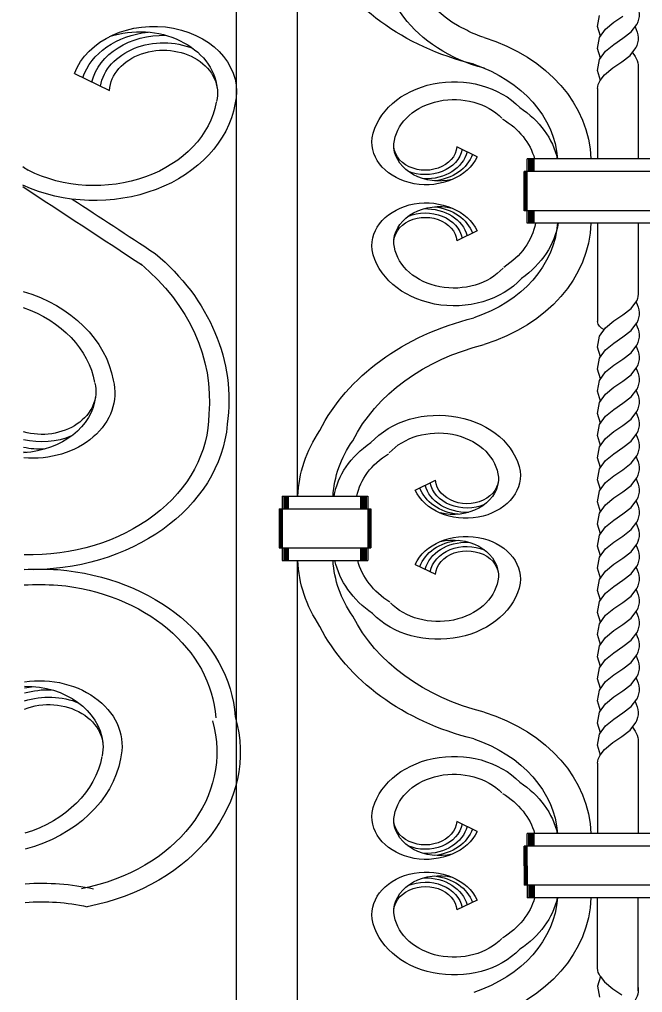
# Model space of a CAD drawing. Header units: inches. Extents: x 16.3 to 32.1, y 12.3 to 22.2.
# Drawn here: x 18.75 to 19.071, y 17.555 to 18.056 of the extents above; entities that cross this region are included whole.
import ezdxf

# ---------------------------------------------------------------- set-up
doc = ezdxf.new("R2010")
doc.units = ezdxf.units.IN
doc.header["$MEASUREMENT"] = 0
doc.styles.get("Standard").update_dxf_attribs({"font": 'arial.ttf'})
doc.dimstyles.get("Standard").update_dxf_attribs({"dimtxt": 0.1, "dimasz": 0.18, "dimexe": 0.18, "dimexo": 0.0625, "dimgap": 0.09, "dimtad": 0, "dimtoh": 1, "dimdec": 4, "dimzin": 0, "dimdsep": 46, "dimtxsty": 'Standard', "dimblk": 'OBLIQUE', "dimcen": 0.09, "dimadec": 0, "dimazin": 0, "dimtfac": 1, "dimtdec": 4, "dimtofl": 0, "dimtmove": 0, "dimatfit": 3, "dimldrblk": 'OBLIQUE', "dimfxl": 1, "dimtolj": 1, "dimtzin": 0, "dimarcsym": 0})

# ---------------------------------------------------------------- blocks, each defined once
blk = doc.blocks.new('_Oblique')
at = {"color": 0, "linetype": 'ByBlock', "lineweight": -2}
blk.add_line((-0.5, -0.5), (0.5, 0.5), dxfattribs=at)
blk = doc.blocks.new('*D2')
at = {"color": 0, "lineweight": -2, "transparency": 16777216}
for p, q in [((20.1381, 18.66304), (17.517, 18.66304)), ((17.697, 18.66304), (17.697, 17.95961)), ((17.697, 16.65912), (17.697, 17.36255)), ((20.1381, 16.65912), (17.517, 16.65912))]:
    blk.add_line(p, q, dxfattribs=at)
at = {"layer": 'Defpoints', "color": 0, "lineweight": 9, "transparency": 16777216}
for p in [(17.697, 18.66304), (20.2006, 18.66304), (20.2006, 16.65912)]:
    blk.add_point(p, dxfattribs=at)
at = {"color": 0, "lineweight": -2, "transparency": 16777216, "xscale": 0.18, "yscale": 0.18, "zscale": 0.18}
for p, rotation in [((17.697, 18.66304), 90), ((17.697, 16.65912), 270)]:
    blk.add_blockref('_Oblique', p, dxfattribs=dict(at, rotation=rotation))
at = {"color": 0, "lineweight": 9, "transparency": 16777216, "insert": (17.697, 17.66108), "char_height": 0.1, "attachment_point": 5, "rotation": 90}
blk.add_mtext('\\A1;2.0039', dxfattribs=at)

msp = doc.modelspace()

# ---------------------------------------------------------------- linework, layer by layer
at = {"lineweight": 9}
for p, q in [((18.86207, 18.27424), (18.86207, 17.6204)), ((18.89344, 18.12517), (18.89344, 17.81072)), ((19.04802, 18.0528), (19.04894, 18.05844)), ((19.05635, 18.05487), (19.06109, 18.05802)), ((19.04945, 18.04776), (19.04802, 18.0528)), ((19.04894, 18.04704), (19.05201, 18.05137)), ((19.05201, 18.05137), (19.05635, 18.05487)), ((19.06536, 18.04992), (19.06827, 18.05381)), ((19.06827, 18.05381), (19.06827, 18.05383)), ((19.04802, 18.04141), (19.04894, 18.04704)), ((19.05635, 18.04347), (19.06109, 18.04663)), ((19.06109, 18.04663), (19.06536, 18.04992)), ((19.04945, 18.03637), (19.04802, 18.04141)), ((19.05201, 18.03997), (19.05635, 18.04347)), ((19.06484, 18.0378), (19.06775, 18.0417)), ((19.06775, 18.0417), (19.06775, 18.04171)), ((19.04894, 18.03565), (19.05201, 18.03997)), ((19.06058, 18.03451), (19.06484, 18.0378)), ((19.04802, 18.03001), (19.04894, 18.03565)), ((19.0515, 18.02785), (19.05584, 18.03135)), ((19.05584, 18.03135), (19.06058, 18.03451)), ((19.06895, 18.03233), (19.06895, 17.9845)), ((18.77884, 18.02852), (18.79673, 18.01983)), ((19.04945, 18.02497), (19.04802, 18.03001)), ((19.04937, 18.02486), (19.0515, 18.02785)), ((19.04803, 18.0208), (19.04803, 17.9845)), ((18.98603, 17.98565), (18.97559, 17.99072)), ((19.01179, 17.97805), (19.01179, 17.9845)), ((19.10519, 17.9845), (19.01179, 17.9845)), ((19.01179, 17.9514), (19.01179, 17.9845)), ((19.01261, 17.97805), (19.01261, 17.9845)), ((19.01326, 17.97805), (19.01326, 17.9845)), ((19.01375, 17.97805), (19.01375, 17.9845)), ((19.01415, 17.97805), (19.01415, 17.9845)), ((19.01448, 17.97805), (19.01448, 17.9845)), ((19.01472, 17.97805), (19.01472, 17.9845)), ((19.01489, 17.97805), (19.01489, 17.9845)), ((19.01544, 17.97805), (19.01544, 17.9845)), ((19.10681, 17.97805), (19.01016, 17.97805)), ((19.01016, 17.95784), (19.01016, 17.97805)), ((19.01065, 17.95784), (19.01065, 17.97805)), ((19.01106, 17.95784), (19.01106, 17.97805)), ((19.01139, 17.95784), (19.01139, 17.97805)), ((19.01155, 17.95784), (19.01155, 17.97805)), ((19.10681, 17.95784), (19.01016, 17.95784)), ((19.01179, 17.9514), (19.01179, 17.95784)), ((19.01261, 17.9514), (19.01261, 17.95784)), ((19.01326, 17.9514), (19.01326, 17.95784)), ((19.01375, 17.9514), (19.01375, 17.95784)), ((19.01415, 17.9514), (19.01415, 17.95784)), ((19.01448, 17.9514), (19.01448, 17.95784)), ((19.01472, 17.9514), (19.01472, 17.95784)), ((19.01489, 17.9514), (19.01489, 17.95784)), ((19.01544, 17.9514), (19.01544, 17.95784)), ((19.10519, 17.9514), (19.01179, 17.9514)), ((19.04803, 17.9514), (19.04803, 17.9007)), ((19.06895, 17.9514), (19.06895, 17.91606)), ((18.98603, 17.94741), (18.97559, 17.94234)), ((19.06536, 17.90748), (19.06827, 17.91137)), ((19.06827, 17.91137), (19.06827, 17.91139)), ((19.06109, 17.90419), (19.06536, 17.90748)), ((19.05201, 17.89753), (19.05635, 17.90103)), ((19.05635, 17.90103), (19.06109, 17.90419)), ((19.04894, 17.89321), (19.05201, 17.89753)), ((19.06109, 17.89279), (19.06536, 17.89608)), ((19.06536, 17.89608), (19.06827, 17.89998)), ((19.06827, 17.89998), (19.06827, 17.9)), ((19.04802, 17.88757), (19.04894, 17.89321)), ((19.05635, 17.88964), (19.06109, 17.89279)), ((19.04945, 17.88253), (19.04802, 17.88757)), ((19.04894, 17.88181), (19.05201, 17.88614)), ((19.05201, 17.88614), (19.05635, 17.88964)), ((19.06536, 17.88469), (19.06827, 17.88858)), ((19.06827, 17.88858), (19.06827, 17.8886)), ((19.04802, 17.87618), (19.04894, 17.88181)), ((19.05635, 17.87824), (19.06109, 17.8814)), ((19.06109, 17.8814), (19.06536, 17.88469)), ((19.04945, 17.87114), (19.04802, 17.87618)), ((19.05201, 17.87474), (19.05635, 17.87824)), ((19.06536, 17.87329), (19.06827, 17.87719)), ((19.06827, 17.87719), (19.06827, 17.87721)), ((19.04894, 17.87042), (19.05201, 17.87474)), ((19.06109, 17.87), (19.06536, 17.87329)), ((19.04802, 17.86479), (19.04894, 17.87042)), ((19.05201, 17.86335), (19.05635, 17.86685)), ((19.05635, 17.86685), (19.06109, 17.87)), ((19.04945, 17.85974), (19.04802, 17.86479)), ((19.04894, 17.85902), (19.05201, 17.86335)), ((19.06109, 17.85861), (19.06536, 17.8619)), ((19.06536, 17.8619), (19.06827, 17.86579)), ((19.06827, 17.86579), (19.06827, 17.86581)), ((19.04802, 17.85339), (19.04894, 17.85902)), ((19.05635, 17.85545), (19.06109, 17.85861)), ((19.04945, 17.84835), (19.04802, 17.85339)), ((19.04894, 17.84763), (19.05201, 17.85195)), ((19.05201, 17.85195), (19.05635, 17.85545)), ((19.06536, 17.8505), (19.06827, 17.8544)), ((19.06827, 17.8544), (19.06827, 17.85442)), ((19.04802, 17.842), (19.04894, 17.84763)), ((19.05635, 17.84406), (19.06109, 17.84721)), ((19.06109, 17.84721), (19.06536, 17.8505)), ((19.04945, 17.83695), (19.04802, 17.842)), ((19.05201, 17.84056), (19.05635, 17.84406)), ((19.06536, 17.83911), (19.06827, 17.84301)), ((19.06827, 17.84301), (19.06827, 17.84302)), ((19.04802, 17.8306), (19.04894, 17.83623)), ((19.04894, 17.83623), (19.05201, 17.84056)), ((19.05635, 17.83266), (19.06109, 17.83582)), ((19.06109, 17.83582), (19.06536, 17.83911)), ((19.05201, 17.82916), (19.05635, 17.83266)), ((19.06536, 17.82771), (19.06827, 17.83161)), ((19.06827, 17.83161), (19.06827, 17.83163)), ((19.04945, 17.82556), (19.04802, 17.8306)), ((19.04894, 17.82484), (19.05201, 17.82916)), ((19.06109, 17.82442), (19.06536, 17.82771)), ((19.04802, 17.81921), (19.04894, 17.82484)), ((19.05201, 17.81777), (19.05635, 17.82127)), ((19.05635, 17.82127), (19.06109, 17.82442)), ((18.95413, 17.81387), (18.96457, 17.81894)), ((19.04945, 17.81417), (19.04802, 17.81921)), ((19.04894, 17.81344), (19.05201, 17.81777)), ((19.06109, 17.81303), (19.06536, 17.81632)), ((19.06536, 17.81632), (19.06827, 17.82022)), ((19.06827, 17.82022), (19.06827, 17.82023)), ((19.04802, 17.80781), (19.04894, 17.81344)), ((19.05635, 17.80987), (19.06109, 17.81303)), ((18.88571, 17.81072), (18.88571, 17.77762)), ((18.88571, 17.81072), (18.92968, 17.81072)), ((18.88652, 17.81072), (18.88652, 17.80428)), ((18.88717, 17.81072), (18.88717, 17.80428)), ((18.88766, 17.81072), (18.88766, 17.80428)), ((18.88807, 17.81072), (18.88807, 17.80428)), ((18.8884, 17.81072), (18.8884, 17.80428)), ((18.88864, 17.81072), (18.88864, 17.80428)), ((18.8888, 17.81072), (18.8888, 17.80428)), ((18.92603, 17.81072), (18.92603, 17.80428)), ((18.92659, 17.81072), (18.92659, 17.80428)), ((18.92675, 17.81072), (18.92675, 17.80428)), ((18.92699, 17.81072), (18.92699, 17.80428)), ((18.92732, 17.81072), (18.92732, 17.80428)), ((18.92773, 17.81072), (18.92773, 17.80428)), ((18.92822, 17.81072), (18.92822, 17.80428)), ((18.92887, 17.81072), (18.92887, 17.80428)), ((18.92968, 17.81072), (18.92968, 17.77762)), ((18.92968, 17.81072), (18.92968, 17.80428)), ((19.04945, 17.80277), (19.04802, 17.80781)), ((19.04894, 17.80205), (19.05201, 17.80637)), ((19.05201, 17.80637), (19.05635, 17.80987)), ((19.06536, 17.80492), (19.06827, 17.80882)), ((19.06827, 17.80882), (19.06827, 17.80884)), ((18.88408, 17.80428), (18.88408, 17.78407)), ((18.88408, 17.80428), (18.93131, 17.80428)), ((18.88457, 17.80428), (18.88457, 17.78407)), ((18.88497, 17.80428), (18.88497, 17.78407)), ((18.8853, 17.80428), (18.8853, 17.78407)), ((18.88546, 17.80428), (18.88546, 17.78407)), ((18.92993, 17.80428), (18.92993, 17.78407)), ((18.93009, 17.80428), (18.93009, 17.78407)), ((18.93042, 17.80428), (18.93042, 17.78407)), ((18.93082, 17.80428), (18.93082, 17.78407)), ((18.93131, 17.80428), (18.93131, 17.78407)), ((19.04802, 17.79642), (19.04894, 17.80205)), ((19.05635, 17.79848), (19.06109, 17.80163)), ((19.06109, 17.80163), (19.06536, 17.80492)), ((19.04945, 17.79138), (19.04802, 17.79642)), ((19.05201, 17.79498), (19.05635, 17.79848)), ((19.06536, 17.79353), (19.06827, 17.79743)), ((19.06827, 17.79743), (19.06827, 17.79744)), ((19.04894, 17.79065), (19.05201, 17.79498)), ((19.06109, 17.79024), (19.06536, 17.79353)), ((19.04802, 17.78502), (19.04894, 17.79065)), ((19.05201, 17.78358), (19.05635, 17.78708)), ((19.05635, 17.78708), (19.06109, 17.79024)), ((19.06536, 17.78213), (19.06827, 17.78603)), ((19.06827, 17.78603), (19.06827, 17.78605)), ((18.88408, 17.78407), (18.93131, 17.78407)), ((18.88652, 17.78407), (18.88652, 17.77762)), ((18.88717, 17.78407), (18.88717, 17.77762)), ((18.88766, 17.78407), (18.88766, 17.77762)), ((18.88807, 17.78407), (18.88807, 17.77762)), ((18.8884, 17.78407), (18.8884, 17.77762)), ((18.88864, 17.78407), (18.88864, 17.77762)), ((18.8888, 17.78407), (18.8888, 17.77762)), ((18.92603, 17.78407), (18.92603, 17.77762)), ((18.92659, 17.78407), (18.92659, 17.77762)), ((18.92675, 17.78407), (18.92675, 17.77762)), ((18.92699, 17.78407), (18.92699, 17.77762)), ((18.92732, 17.78407), (18.92732, 17.77762)), ((18.92773, 17.78407), (18.92773, 17.77762)), ((18.92822, 17.78407), (18.92822, 17.77762)), ((18.92887, 17.78407), (18.92887, 17.77762)), ((18.92968, 17.78407), (18.92968, 17.77762)), ((19.04945, 17.77998), (19.04802, 17.78502)), ((19.04894, 17.77926), (19.05201, 17.78358)), ((19.06109, 17.77884), (19.06536, 17.78213)), ((18.88571, 17.77762), (18.92968, 17.77762)), ((18.89344, 17.77762), (18.89344, 17.6204)), ((19.04802, 17.77363), (19.04894, 17.77926)), ((19.05201, 17.77219), (19.05635, 17.77569)), ((19.05635, 17.77569), (19.06109, 17.77884)), ((18.95413, 17.77563), (18.96457, 17.77056)), ((19.04945, 17.76859), (19.04802, 17.77363)), ((19.04894, 17.76786), (19.05201, 17.77219)), ((19.06109, 17.76745), (19.06536, 17.77074)), ((19.06536, 17.77074), (19.06827, 17.77464)), ((19.06827, 17.77464), (19.06827, 17.77465)), ((19.04802, 17.76223), (19.04894, 17.76786)), ((19.05635, 17.76429), (19.06109, 17.76745)), ((19.04945, 17.75719), (19.04802, 17.76223)), ((19.04894, 17.75647), (19.05201, 17.76079)), ((19.05201, 17.76079), (19.05635, 17.76429)), ((19.06536, 17.75934), (19.06827, 17.76324)), ((19.06827, 17.76324), (19.06827, 17.76326)), ((19.04802, 17.75084), (19.04894, 17.75647)), ((19.05635, 17.7529), (19.06109, 17.75605)), ((19.06109, 17.75605), (19.06536, 17.75934)), ((19.04945, 17.7458), (19.04802, 17.75084)), ((19.05201, 17.7494), (19.05635, 17.7529)), ((19.06536, 17.74795), (19.06827, 17.75185)), ((19.06827, 17.75185), (19.06827, 17.75186)), ((19.04894, 17.74507), (19.05201, 17.7494)), ((19.06109, 17.74466), (19.06536, 17.74795)), ((19.04802, 17.73944), (19.04894, 17.74507)), ((19.05201, 17.738), (19.05635, 17.7415)), ((19.05635, 17.7415), (19.06109, 17.74466)), ((19.04945, 17.7344), (19.04802, 17.73944)), ((19.04894, 17.73368), (19.05201, 17.738)), ((19.06109, 17.73326), (19.06536, 17.73655)), ((19.06536, 17.73655), (19.06827, 17.74045)), ((19.06827, 17.74045), (19.06827, 17.74047)), ((19.04802, 17.72805), (19.04894, 17.73368)), ((19.05635, 17.73011), (19.06109, 17.73326)), ((19.04945, 17.72301), (19.04802, 17.72805)), ((19.04894, 17.72228), (19.05201, 17.72661)), ((19.05201, 17.72661), (19.05635, 17.73011)), ((19.06536, 17.72516), (19.06827, 17.72906)), ((19.06827, 17.72906), (19.06827, 17.72907)), ((19.04802, 17.71665), (19.04894, 17.72228)), ((19.05635, 17.71872), (19.06109, 17.72187)), ((19.06109, 17.72187), (19.06536, 17.72516)), ((19.04945, 17.71161), (19.04802, 17.71665)), ((19.05201, 17.71521), (19.05635, 17.71872)), ((19.06536, 17.71376), (19.06827, 17.71766)), ((19.06827, 17.71766), (19.06827, 17.71768)), ((19.04802, 17.70526), (19.04894, 17.71089)), ((19.04894, 17.71089), (19.05201, 17.71521)), ((19.05635, 17.70732), (19.06109, 17.71048)), ((19.06109, 17.71048), (19.06536, 17.71376)), ((19.05201, 17.70382), (19.05635, 17.70732)), ((19.06536, 17.70237), (19.06827, 17.70627)), ((19.06827, 17.70627), (19.06827, 17.70628)), ((19.04945, 17.70022), (19.04802, 17.70526)), ((19.04894, 17.69949), (19.05201, 17.70382)), ((19.06109, 17.69908), (19.06536, 17.70237)), ((19.04802, 17.69386), (19.04894, 17.69949)), ((19.05201, 17.69242), (19.05635, 17.69593)), ((19.05635, 17.69593), (19.06109, 17.69908)), ((19.04945, 17.68882), (19.04802, 17.69386)), ((19.04894, 17.6881), (19.05201, 17.69242)), ((19.06484, 17.69025), (19.06775, 17.69415)), ((19.06775, 17.69415), (19.06775, 17.69417)), ((19.04802, 17.68247), (19.04894, 17.6881)), ((19.05584, 17.68381), (19.06058, 17.68696)), ((19.06058, 17.68696), (19.06484, 17.69025)), ((19.04945, 17.67743), (19.04802, 17.68247)), ((19.0515, 17.68031), (19.05584, 17.68381)), ((19.06895, 17.68478), (19.06895, 17.63695)), ((19.04937, 17.67731), (19.0515, 17.68031)), ((19.04803, 17.67326), (19.04803, 17.63695)), ((18.98603, 17.6381), (18.97559, 17.64317)), ((19.01179, 17.6305), (19.01179, 17.63695)), ((19.01179, 17.6204), (19.01179, 17.63695)), ((19.10519, 17.63695), (19.01179, 17.63695)), ((19.01261, 17.6305), (19.01261, 17.63695)), ((19.01326, 17.6305), (19.01326, 17.63695)), ((19.01375, 17.6305), (19.01375, 17.63695)), ((19.01415, 17.6305), (19.01415, 17.63695)), ((19.01448, 17.6305), (19.01448, 17.63695)), ((19.01472, 17.6305), (19.01472, 17.63695)), ((19.01489, 17.6305), (19.01489, 17.63695)), ((19.01544, 17.6305), (19.01544, 17.63695)), ((19.10681, 17.6305), (19.01016, 17.6305)), ((19.01016, 17.6204), (19.01016, 17.6305)), ((19.01065, 17.6204), (19.01065, 17.6305)), ((19.01106, 17.6204), (19.01106, 17.6305)), ((19.01139, 17.6204), (19.01139, 17.6305)), ((19.01155, 17.6204), (19.01155, 17.6305)), ((18.86207, 17.6204), (18.86207, 17.24803)), ((18.89344, 17.6204), (18.89344, 17.46318)), ((19.01016, 17.6204), (19.01016, 17.61029)), ((19.01065, 17.6204), (19.01065, 17.61029)), ((19.01106, 17.6204), (19.01106, 17.61029)), ((19.01139, 17.6204), (19.01139, 17.61029)), ((19.01155, 17.6204), (19.01155, 17.61029)), ((19.01179, 17.6204), (19.01179, 17.60385)), ((19.10681, 17.61029), (19.01016, 17.61029)), ((19.01179, 17.61029), (19.01179, 17.60385)), ((19.01261, 17.61029), (19.01261, 17.60385)), ((19.01326, 17.61029), (19.01326, 17.60385)), ((19.01375, 17.61029), (19.01375, 17.60385)), ((19.01415, 17.61029), (19.01415, 17.60385)), ((19.01448, 17.61029), (19.01448, 17.60385)), ((19.01472, 17.61029), (19.01472, 17.60385)), ((19.01489, 17.61029), (19.01489, 17.60385)), ((19.01544, 17.61029), (19.01544, 17.60385)), ((18.98603, 17.6027), (18.97559, 17.59763)), ((19.10519, 17.60385), (19.01179, 17.60385)), ((19.04803, 17.56754), (19.04803, 17.60385)), ((19.06895, 17.55602), (19.06895, 17.60385)), ((19.04945, 17.56337), (19.04802, 17.55833)), ((19.04937, 17.56349), (19.0515, 17.56049)), ((19.0515, 17.56049), (19.05584, 17.55699)), ((19.04802, 17.55833), (19.04894, 17.5527)), ((19.05584, 17.55699), (19.06058, 17.55384))]:
    msp.add_line(p, q, dxfattribs=at)
at = {"lineweight": 9, "extrusion": (0, 0, -1)}
for centre, major_axis, start_param, end_param in [((19.01398, 18.08873), (0.07662, 0), 1.892167, 3.312888), ((19.00801, 18.08804), (-0.05446, 0), -1.045289, 0.295309), ((19.02162, 18.1281), (-0.12551, 0), -1.268707, -0.380418), ((19.05127, 18.05879), (0.01812, 0), -0.418478, 0.356149), ((18.81967, 18.01916), (0.04251, 0), 3.423534, 6.479359), ((18.81234, 18.01836), (-0.04001, 0), 1.173886, 3.060652), ((19.05076, 18.04667), (0.01812, 0), -0.418478, 0.356149), ((18.82188, 18.01833), (-0.04015, 0), 0.258804, 1.440537), ((18.82454, 18.01846), (0.03757, 0), 3.336638, 4.746157), ((19.00873, 18.08433), (0.05085, 0), 1.954565, 2.154787), ((18.95784, 17.98315), (-0.08676, 0), 1.946654, 3.122047), ((18.82454, 18.01846), (-0.03271, 0), 0.139349, 2.059224), ((18.82454, 18.01846), (-0.02786, 0), 0.061988, 3.34072), ((19.05177, 18.03148), (-0.01721, 0), 2.535729, 3.203825), ((18.95659, 17.98169), (0.07084, 0), -1.169155, -0.050042), ((18.97413, 17.99056), (-0.04258, 0), 0.143123, 2.489844), ((19.05849, 18.0208), (-0.01046, 0), 0, 0.51147), ((18.97413, 17.99056), (-0.03101, 0), 0.143123, 2.489844), ((18.78911, 18.02084), (-0.07301, 0), 3.284716, 5.243545), ((18.78911, 18.02084), (0.0633, 0), 0.143123, 2.142133), ((18.97155, 17.97671), (0.05661, 0), -0.871612, -0.174665), ((18.97171, 17.97698), (-0.04491, 0), 2.224676, 2.928559), ((18.95981, 17.99331), (-0.02795, 0), 3.495356, 6.376283), ((18.95937, 17.99151), (-0.01625, 0), 3.20358, 6.482313), ((18.96648, 17.99158), (-0.02334, 0), 4.422247, 6.202245), ((18.95937, 17.99151), (-0.01908, 0), 3.280941, 5.200817), ((18.95937, 17.99151), (0.02191, 0), 0.195046, 1.604564), ((18.96092, 17.99159), (-0.02342, 0), 3.400397, 4.58213), ((-23.72827, -22.63714), (-66.62819, 0), 2.262141, 2.262195), ((-23.72827, -22.63714), (66.61815, 0), -0.879327, -0.878123), ((-23.72827, -22.63714), (66.62819, 0), -0.878954, -0.878123), ((18.95981, 17.93975), (-0.02795, 0), -0.093098, 2.787829), ((18.96648, 17.94148), (0.02334, 0), 3.222533, 5.002531), ((18.95937, 17.94155), (-0.01908, 0), 1.082368, 3.002244), ((18.95937, 17.94155), (0.02191, 0), 4.678621, 6.08814), ((18.96092, 17.94147), (0.02342, 0), -1.440537, -0.258804), ((18.95937, 17.94155), (0.01625, 0), 2.942465, 6.221198), ((18.95659, 17.9542), (-0.07084, 0), 3.191635, 4.310748), ((18.95784, 17.95274), (0.08676, 0), 0.019545, 1.194939), ((18.97062, 17.95675), (-0.04594, 0), 3.28953, 4.025643), ((18.9707, 17.95693), (-0.05741, 0), 3.263615, 3.986585), ((18.97413, 17.9425), (0.04258, 0), 0.619195, 2.998469), ((18.97413, 17.9425), (-0.03101, 0), 3.760788, 6.140062), ((18.71883, 17.86011), (0.13945, 0), -0.756235, 0.111455), ((18.71883, 17.86011), (0.13945, 0), -0.756235, 0.111455), ((18.71883, 17.86011), (-0.12941, 0), 2.385358, 3.210192), ((18.72648, 17.86225), (-0.07301, 0), 1.932478, 2.998469), ((19.04459, 17.91591), (-0.02436, 0), 3.133545, 3.378221), ((18.72648, 17.86225), (-0.0633, 0), 1.991693, 2.998469), ((19.05127, 17.90496), (0.01812, 0), -0.418478, 0.356149), ((19.02162, 17.80779), (-0.12551, 0), 0.380418, 1.268707), ((19.05451, 17.90103), (-0.00649, 0), -1.056819, -0.064307), ((19.05127, 17.89356), (0.01812, 0), -0.418478, 0.356149), ((19.02162, 17.80779), (0.10733, 0), 3.522011, 4.4103), ((19.05127, 17.88217), (0.01812, 0), -0.418478, 0.356149), ((19.05127, 17.87077), (0.01812, 0), -0.418478, 0.356149), ((18.76192, 17.86463), (-0.02786, 0), 2.942465, 5.054403), ((18.75705, 17.86393), (-0.04251, 0), 2.945419, 4.816773), ((18.74972, 17.86474), (-0.04001, 0), 3.222533, 4.640127), ((19.05127, 17.85938), (0.01812, 0), -0.418478, 0.356149), ((18.75598, 17.85334), (0.09196, 0), 0.003382, 1.605429), ((18.96602, 17.81878), (-0.04258, 0), 0.619195, 2.998469), ((19.05127, 17.84798), (0.01812, 0), -0.418478, 0.356149), ((18.75604, 17.85328), (0.1016, 0), 0.067786, 1.602519), ((18.76192, 17.86463), (0.03271, 0), 1.082368, 1.859996), ((18.99388, 17.80782), (-0.10026, 0), 0.036611, 0.482989), ((18.96602, 17.81878), (-0.03101, 0), 0.619195, 2.998469), ((19.05127, 17.83659), (0.01812, 0), -0.418478, 0.356149), ((18.76192, 17.86463), (-0.03757, 0), 4.678621, 4.962967), ((18.99434, 17.80791), (-0.08255, 0), 0.043017, 0.501645), ((18.96692, 17.80526), (-0.05489, 0), 0.126108, 0.865728), ((18.75926, 17.86476), (-0.04015, 0), -1.440537, -1.404413), ((18.96709, 17.80544), (-0.04351, 0), 0.153942, 0.910569), ((19.05127, 17.82519), (0.01812, 0), -0.418478, 0.356149), ((18.98035, 17.82153), (0.02795, 0), -0.093098, 2.787829), ((18.98079, 17.81974), (0.01625, 0), -0.199128, 3.079605), ((18.98079, 17.81974), (-0.02191, 0), 4.678621, 6.08814), ((18.98079, 17.81974), (0.01908, 0), 1.082368, 3.002244), ((18.97367, 17.8198), (0.02334, 0), 0.08094, 1.860939), ((19.05127, 17.8138), (0.01812, 0), -0.418478, 0.356149), ((18.97924, 17.81981), (0.02342, 0), 1.701055, 2.882789), ((19.05127, 17.8024), (0.01812, 0), -0.418478, 0.356149), ((19.05127, 17.79101), (0.01812, 0), -0.418478, 0.356149), ((18.98035, 17.76797), (0.02795, 0), 3.495356, 6.376283), ((18.97924, 17.76969), (-0.02342, 0), 0.258804, 1.440537), ((18.98079, 17.76977), (-0.02191, 0), 0.195046, 1.604564), ((18.97367, 17.76971), (0.02334, 0), 4.422247, 6.202245), ((18.98079, 17.76977), (-0.01908, 0), 0.139349, 2.059224), ((18.98079, 17.76977), (0.01625, 0), 3.20358, 6.482313), ((19.05127, 17.77961), (0.01812, 0), -0.418478, 0.356149), ((18.99388, 17.78053), (0.10026, 0), 2.658604, 3.104981), ((18.99434, 17.78043), (0.08255, 0), 2.639948, 3.098576), ((18.97127, 17.78552), (-0.05926, 0), -0.850292, -0.169247), ((18.97103, 17.78527), (-0.04748, 0), -0.889379, -0.204977), ((18.76025, 17.66136), (0.14136, 0), 4.659815, 4.782459), ((18.75975, 17.69271), (-0.10193, 0), 1.672911, 3.087109), ((19.05127, 17.76822), (0.01812, 0), -0.418478, 0.356149), ((18.96602, 17.77072), (-0.04258, 0), 3.284716, 5.631437), ((18.96602, 17.77072), (0.03101, 0), 0.143123, 2.489844), ((18.76027, 17.66315), (-0.12903, 0), 1.51323, 1.64739), ((18.75975, 17.69271), (0.09189, 0), -1.457485, -0.052077), ((19.05127, 17.75682), (0.01812, 0), -0.418478, 0.356149), ((19.05127, 17.74543), (0.01812, 0), -0.418478, 0.356149), ((19.02162, 17.78056), (-0.10733, 0), -1.268707, -0.380418), ((19.02162, 17.78056), (-0.12551, 0), -1.268707, -0.380418), ((19.05127, 17.73403), (0.01812, 0), -0.418478, 0.356149), ((19.05127, 17.72264), (0.01812, 0), -0.418478, 0.356149), ((18.76076, 17.68206), (-0.04251, 0), 1.387746, 3.337766), ((19.05127, 17.71124), (0.01812, 0), -0.418478, 0.356149), ((18.75343, 17.68125), (-0.04001, 0), 1.560722, 3.060652), ((18.76297, 17.68123), (0.04015, 0), 4.46228, 4.58213), ((18.76563, 17.68136), (0.03757, 0), 4.370772, 4.746157), ((18.76563, 17.68136), (0.03271, 0), 4.317956, 5.200817), ((18.76563, 17.68136), (0.02786, 0), 4.244821, 6.482313), ((19.05076, 17.69913), (0.01812, 0), -0.418478, 0.356149), ((18.76059, 17.67885), (0.10354, 0), -0.224635, 1.329663), ((18.95784, 17.63561), (-0.08676, 0), 1.946654, 3.122047), ((18.76059, 17.67885), (0.09147, 0), -0.224635, 1.329663), ((19.05177, 17.68393), (-0.01721, 0), 2.535729, 3.203825), ((18.95659, 17.63415), (0.07084, 0), -1.169155, -0.050042), ((18.7302, 17.68374), (-0.0633, 0), 3.284716, 4.33888), ((18.7302, 17.68374), (-0.07301, 0), 3.284716, 4.390086), ((18.97413, 17.64301), (-0.04258, 0), 0.143123, 2.489844), ((19.05849, 17.67326), (-0.01046, 0), 0, 0.51147), ((18.97413, 17.64301), (-0.03101, 0), 0.143123, 2.489844), ((18.97155, 17.62916), (0.05661, 0), -0.871612, -0.174665), ((18.97171, 17.62944), (-0.04491, 0), 2.224676, 2.928559), ((18.95981, 17.64576), (-0.02795, 0), 3.495356, 6.376283), ((18.95937, 17.64397), (-0.01625, 0), 3.20358, 6.482313), ((18.96648, 17.64403), (-0.02334, 0), 4.422247, 6.202245), ((18.95937, 17.64397), (0.01908, 0), 0.139349, 2.059224), ((18.95937, 17.64397), (0.02191, 0), 0.195046, 1.604564), ((18.96092, 17.64404), (-0.02342, 0), 3.400397, 4.58213), ((18.95981, 17.59504), (-0.02795, 0), -0.093098, 2.787829), ((18.96648, 17.59677), (0.02334, 0), 3.222533, 5.002531), ((18.76197, 17.53371), (-0.09817, 0), 1.48322, 1.845377), ((18.95937, 17.59683), (-0.01625, 0), -0.199128, 3.079605), ((18.95937, 17.59683), (0.01908, 0), 4.223961, 6.143837), ((18.95937, 17.59683), (-0.02191, 0), 1.537028, 2.946547), ((18.96092, 17.59676), (-0.02342, 0), 1.701055, 2.882789), ((18.76197, 17.53371), (0.0861, 0), 4.612893, 4.98697), ((18.95659, 17.60665), (-0.07084, 0), 3.191635, 4.310748), ((18.95784, 17.60519), (-0.08676, 0), 3.161138, 4.336531), ((18.97171, 17.61136), (-0.04491, 0), 3.354626, 4.058509), ((18.97155, 17.61163), (-0.05661, 0), 3.316258, 4.013205), ((18.97413, 17.59779), (0.04258, 0), 0.651749, 2.998469), ((18.97413, 17.59779), (0.03101, 0), 0.651749, 2.998469), ((19.05849, 17.56754), (0.01046, 0), 2.630123, 3.141593), ((19.05177, 17.55686), (-0.01721, 0), 3.079361, 3.747456)]:
    msp.add_ellipse(centre, major_axis=major_axis, ratio=0.79131, start_param=start_param, end_param=end_param, dxfattribs=at)

# ---------------------------------------------------------------- dimensions: what is measured, and where the dimension line sits
at = {"color": 41, "lineweight": 9, "true_color": 0xf4ee51}
dim = msp.add_linear_dim(base=(17.697, 18.66304), p1=(20.2006, 16.65912), p2=(20.2006, 18.66304), angle=90, dimstyle='Standard', dxfattribs=at)
dim.commit()
dim.dimension.update_dxf_attribs({"geometry": '*D2', "text_midpoint": (17.697, 17.66108)})

doc.saveas('drawing.dxf')
